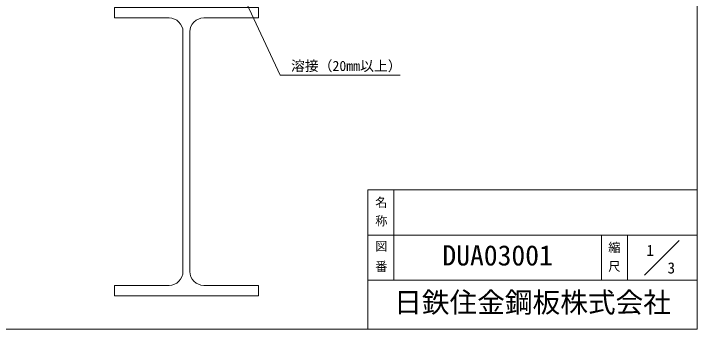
# Model space of a CAD drawing. Units: millimetres at full size, sheet at 1:3, with parts at other scales. Extents: x -593 to 9420, y -2143 to 398.
# Drawn here: x 2522 to 3115, y -398 to -124 of the extents above; entities that cross this region are included whole.
import ezdxf
from ezdxf.enums import TextEntityAlignment as Align

# ---------------------------------------------------------------- set-up
doc = ezdxf.new("R2010")
doc.units = ezdxf.units.MM
doc.header["$LTSCALE"] = 3
for name, color, linetype, lineweight in [('0-0', 7, 'Continuous', 9), ('0-A', 7, 'Continuous', 9), ('F-6', 7, 'Continuous', 9), ('F-D', 7, 'Continuous', 9), ('F-F__J_ADD', 4, 'Continuous', 9)]:
    doc.layers.add(name, color=color, linetype=linetype, lineweight=lineweight)
doc.layers.add('F-E', color=7, linetype='Continuous')
doc.styles.add('ＭＳ ゴシック', font='')
doc.styles.get('ＭＳ ゴシック').set_extended_font_data('MS Gothic')

msp = doc.modelspace()

# ---------------------------------------------------------------- linework, layer by layer
at = {"layer": '0-0'}
for p in [(2702.238, -68.177), (2857.313, -177.73)]:
    msp.add_line(p, (2753.103, -177.73), dxfattribs=at)
at = {"layer": '0-A'}
for p, q in [((2668.914, -347.959), (2668.914, -139.959)), ((2668.914, -347.959), (2668.914, -139.959)), ((2674.914, -139.959), (2674.914, -347.959)), ((2674.914, -139.959), (2674.914, -347.959))]:
    msp.add_line(p, q, dxfattribs=at)
for points in [[(2656.914, -127.959), (2609.414, -127.959), (2609.414, -118.959), (2734.414, -118.959), (2734.414, -127.959), (2686.914, -127.959)], [(2656.914, -127.959), (2609.414, -127.959), (2609.414, -118.959), (2734.414, -118.959), (2734.414, -127.959), (2686.914, -127.959)], [(2734.414, -368.959), (2609.414, -368.959), (2609.414, -359.959), (2656.914, -359.959)], [(2686.914, -359.959), (2734.414, -359.959), (2734.414, -368.959), (2609.414, -368.959), (2609.414, -359.959), (2656.914, -359.959)], [(2686.914, -359.959), (2734.414, -359.959), (2734.414, -368.959)]]:
    msp.add_lwpolyline(points, dxfattribs=at)
for centre, start, end in [((2656.914, -139.959), 0, 90), ((2656.914, -139.959), 0, 90), ((2686.914, -139.959), 90, 180), ((2686.914, -139.959), 90, 180), ((2656.914, -347.959), 270, 0), ((2656.914, -347.959), 270, 0), ((2686.914, -347.959), 180, 270), ((2686.914, -347.959), 180, 270)]:
    msp.add_arc(centre, 12, start, end, dxfattribs=at)
at = {"layer": 'F-D'}
msp.add_line((3069.127, -351.107), (3099.319, -320.915), dxfattribs=at)
at = {"layer": 'F-F__J_ADD'}
for p, q in [((3115.014, -398.1), (3115.014, 398.1)), ((2829.114, -277.2), (3115.014, -277.2)), ((2829.114, -277.2), (2829.114, -398.1)), ((2851.914, -277.2), (2851.914, -355.5)), ((3115.014, -316.5), (2829.114, -316.5)), ((3031.914, -355.5), (3031.914, -316.5)), ((3054.414, -355.5), (3054.414, -316.5)), ((3115.014, -355.5), (2829.114, -355.5)), ((3115.014, -398.1), (1928.814, -398.1))]:
    msp.add_line(p, q, dxfattribs=at)

# ---------------------------------------------------------------- texts
at = {"layer": '0-0', "style": 'ＭＳ ゴシック'}
msp.add_text('溶接（20mm以上）', height=8.798, dxfattribs=at).set_placement((2762.582, -176.604), align=Align.BOTTOM_LEFT)
at = {"layer": 'F-6', "style": 'ＭＳ ゴシック'}
msp.add_text('DUA03001', height=17.6, dxfattribs=at).set_placement((2893.914, -348), align=Align.BOTTOM_LEFT)
at = {"layer": 'F-E', "style": 'ＭＳ ゴシック'}
for s, height, p in [('名', 7.698, (2835.698, -294.212)), ('称', 7.698, (2835.698, -310.324)), ('図', 7.698, (2835.698, -332.263)), ('縮', 7.698, (3037.791, -333.291)), ('1', 9.677, (3070.84, -337.347)), ('番', 7.698, (2835.698, -349.745)), ('尺', 7.698, (3037.791, -349.745)), ('3', 9.677, (3089.147, -352.554)), ('日鉄住金鋼板株式会社', 17.6, (2852.064, -388.8))]:
    msp.add_text(s, height=height, dxfattribs=at).set_placement(p, align=Align.BOTTOM_LEFT)

doc.saveas('drawing.dxf')
